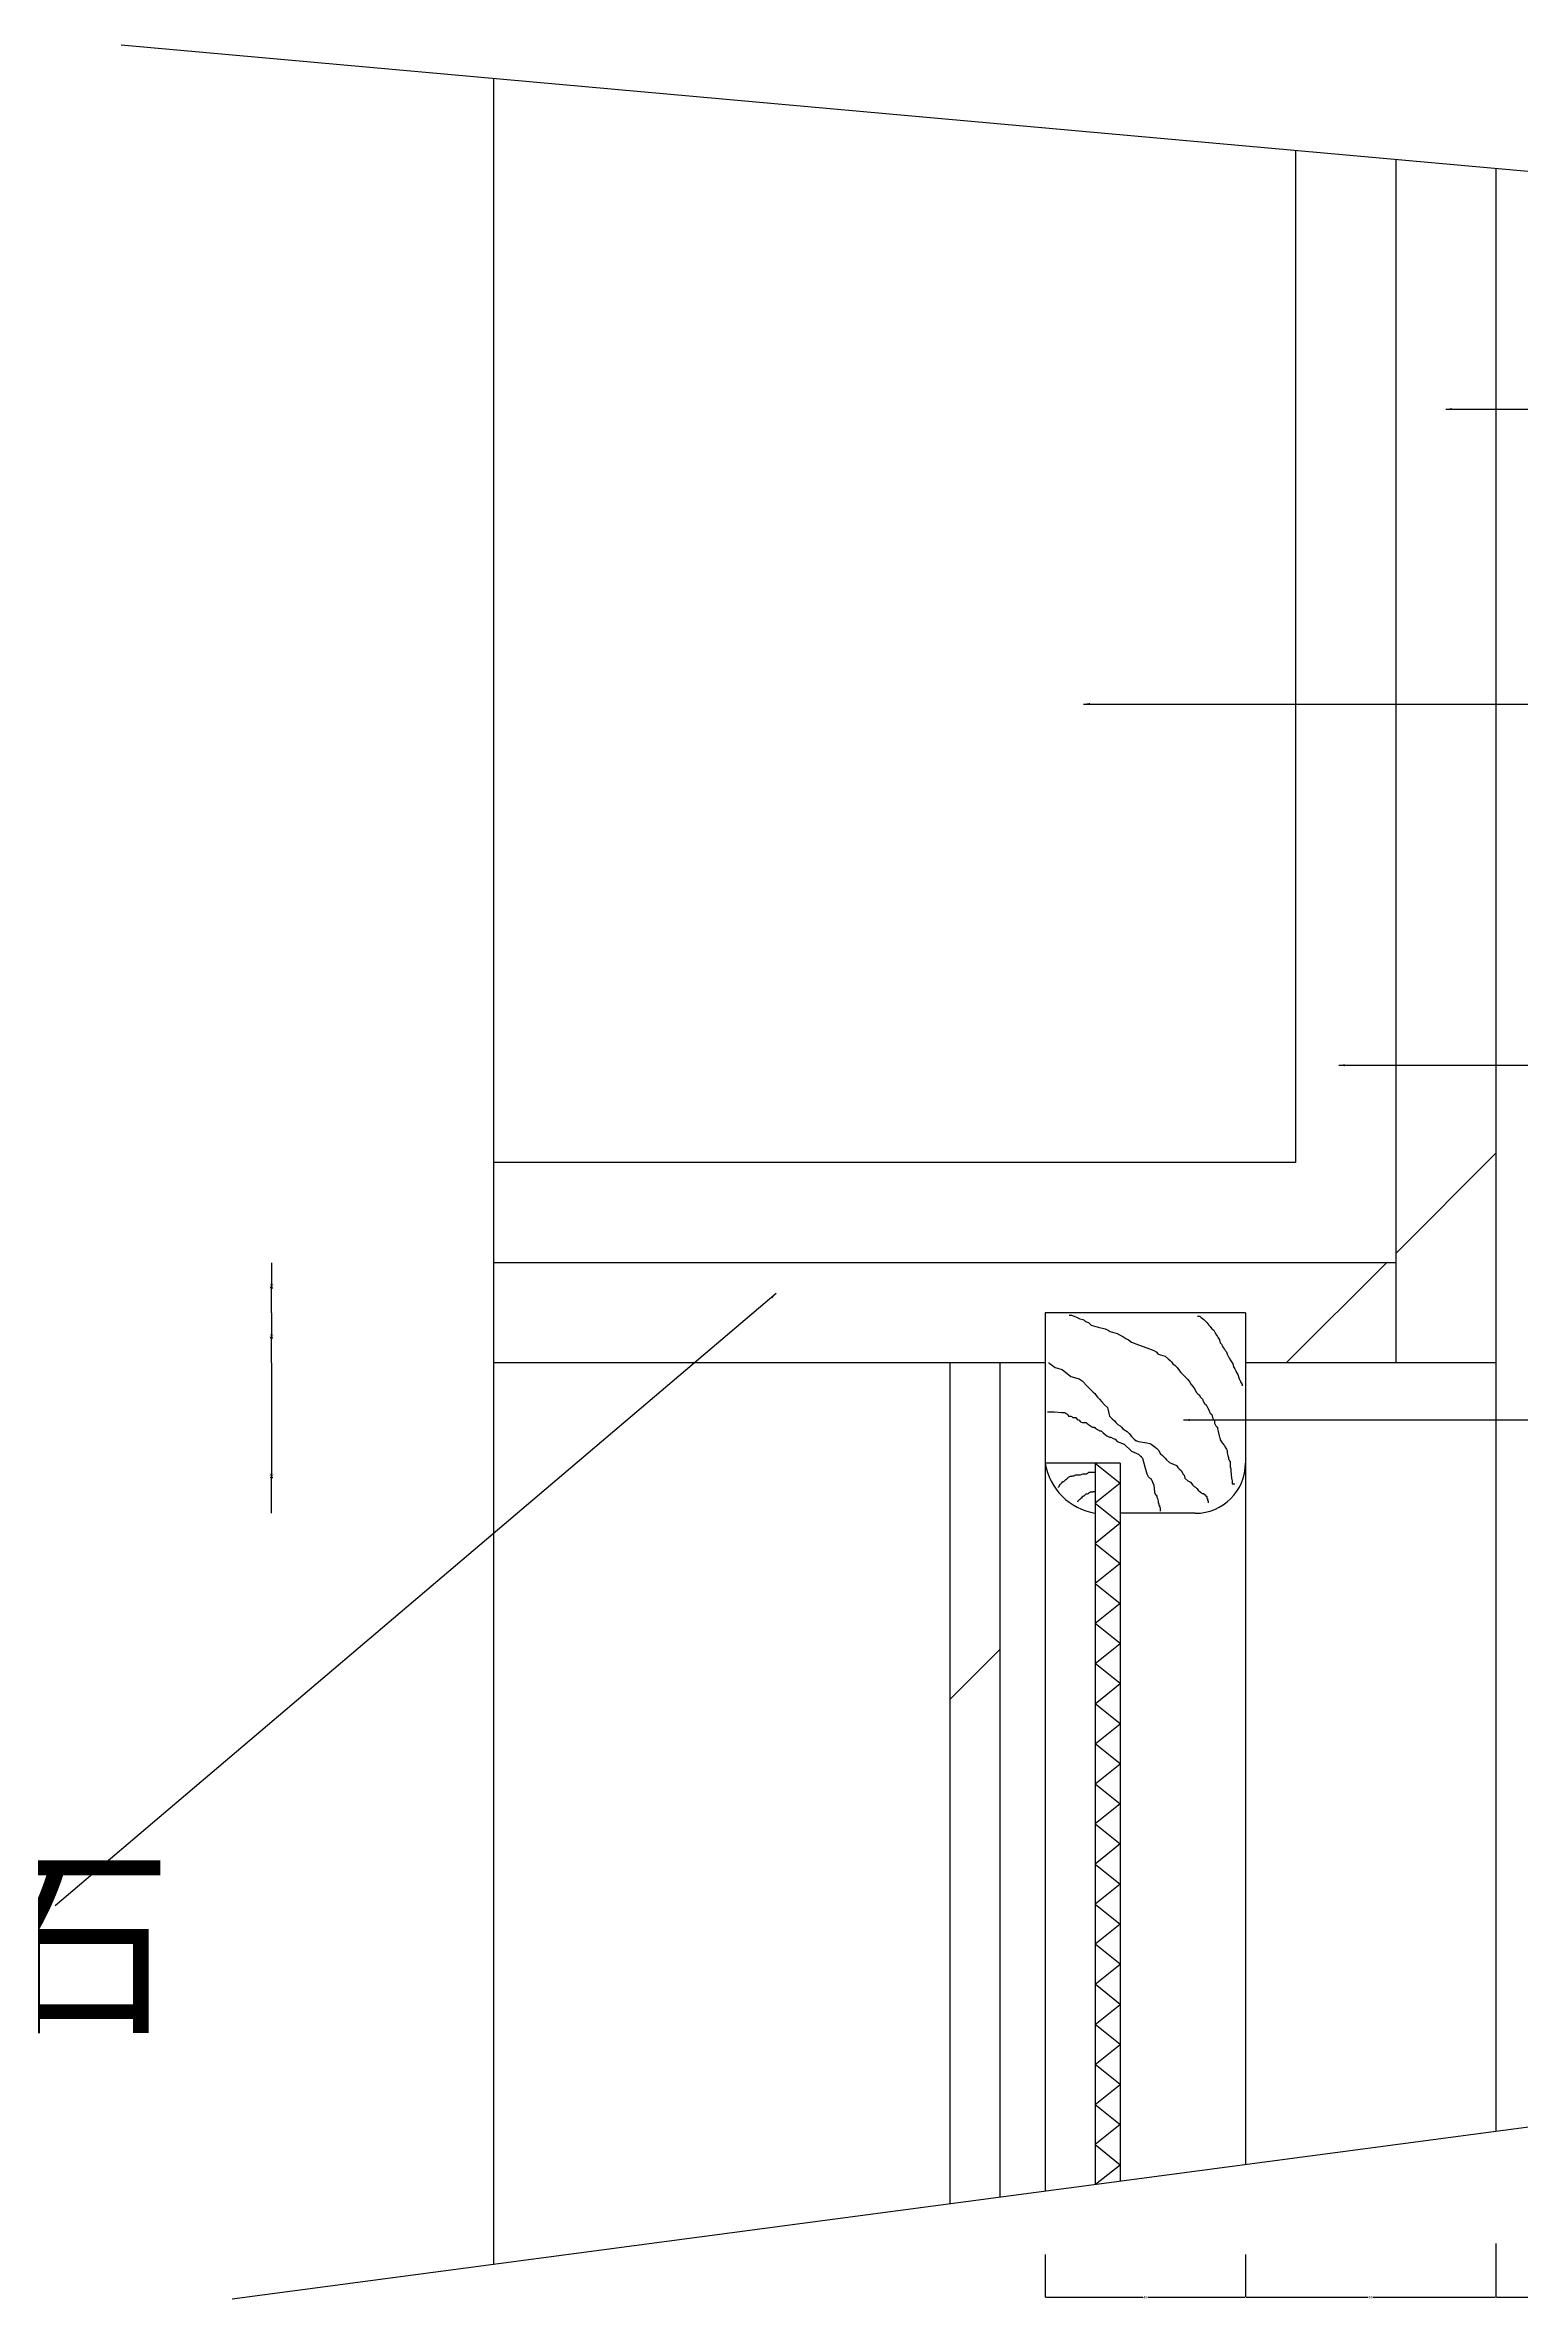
# Model space of a CAD drawing. Header units: metres. Extents: x 53 to 5323, y 88 to 7028.
# Drawn here: x 3515 to 4104, y 3637 to 4537 of the extents above; entities that cross this region are included whole.
import ezdxf

# ---------------------------------------------------------------- set-up
doc = ezdxf.new("R2010")
doc.units = ezdxf.units.M
for name, color, linetype in [('2', 2, 'Continuous'), ('3', 3, 'Continuous'), ('4', 4, 'Continuous'), ('7', 7, 'Continuous'), ('BH', 3, 'Continuous'), ('DIM', 3, 'Continuous'), ('TEXT', 3, 'Continuous')]:
    doc.layers.add(name, color=color, linetype=linetype)
doc.dimstyles.get("Standard").update_dxf_attribs({"dimtxt": 2.5, "dimasz": 2.5, "dimexe": 1.25, "dimexo": 0.625, "dimtad": 1, "dimcen": 2.5, "dimazin": 3, "dimtfac": 1, "dimtmove": 0, "dimatfit": 3})

# ---------------------------------------------------------------- blocks, each defined once
blk = doc.blocks.new('BH2')
at = {"layer": 'BH'}
blk.add_lwpolyline([(0, 32), (5, 28), (0, 24), (5, 20), (0, 16), (5, 12), (0, 8), (5, 4), (0, 0)], dxfattribs=at)
blk = doc.blocks.new('*D67')
for p, q in [((3994.48, 3654.92), (3994.48, 3637.88)), ((4094.48, 3659.34), (4094.48, 3637.88)), ((3994.73, 3637.88), (4043.48, 3637.88)), ((4045.48, 3637.88), (4094.23, 3637.88))]:
    blk.add_line(p, q)
at = {"layer": 'Defpoints'}
for p in [(3994.48, 3654.92), (4094.48, 3659.34), (3994.48, 3637.88)]:
    blk.add_point(p, dxfattribs=at)
at = {"layer": 'DIM', "insert": (4044.48, 3637.88), "char_height": 1, "attachment_point": 5}
blk.add_mtext('50', dxfattribs=at)
blk = doc.blocks.new('*D68')
for p, q in [((3914.48, 3654.92), (3914.48, 3637.88)), ((3994.48, 3654.92), (3994.48, 3637.88)), ((3914.73, 3637.88), (3953.48, 3637.88)), ((3955.48, 3637.88), (3994.23, 3637.88))]:
    blk.add_line(p, q)
at = {"layer": 'Defpoints'}
for p in [(3914.48, 3654.92), (3994.48, 3654.92), (3914.48, 3637.88)]:
    blk.add_point(p, dxfattribs=at)
at = {"layer": 'DIM', "insert": (3954.48, 3637.88), "char_height": 1, "attachment_point": 5}
blk.add_mtext('40', dxfattribs=at)
blk = doc.blocks.new('*D69')
for p, q in [((3605.64, 4030.8), (3605.64, 4020.8)), ((3605.39, 4020.8), (3605.14, 4020.8)), ((3605.64, 4010.8), (3605.64, 4020.8)), ((3605.64, 4020.8), (3605.64, 4020.8)), ((3605.89, 4020.8), (3606.14, 4020.8))]:
    blk.add_line(p, q)
at = {"layer": 'Defpoints'}
for p in [(3605.64, 4030.8), (3605.64, 4020.8), (3605.64, 4010.8)]:
    blk.add_point(p, dxfattribs=at)
at = {"layer": 'DIM', "insert": (3605.64, 4021.925), "char_height": 1, "attachment_point": 5}
blk.add_mtext('10', dxfattribs=at)
blk = doc.blocks.new('*D70')
for p, q in [((3605.64, 4010.8), (3605.64, 3965.06)), ((3605.39, 3965.06), (3605.14, 3965.06)), ((3605.64, 3950.8), (3605.64, 3965.06)), ((3605.64, 3965.06), (3605.64, 3965.06)), ((3605.89, 3965.06), (3606.14, 3965.06))]:
    blk.add_line(p, q)
at = {"layer": 'Defpoints'}
for p in [(3605.64, 4010.8), (3605.64, 3965.06), (3605.64, 3950.8)]:
    blk.add_point(p, dxfattribs=at)
at = {"layer": 'DIM', "insert": (3605.64, 3966.185), "char_height": 1, "attachment_point": 5}
blk.add_mtext('30', dxfattribs=at)
blk = doc.blocks.new('*D71')
for p, q in [((3605.64, 4050.8), (3605.64, 4040.8)), ((3605.39, 4040.8), (3605.14, 4040.8)), ((3605.64, 4030.8), (3605.64, 4040.8)), ((3605.64, 4040.8), (3605.64, 4040.8)), ((3605.89, 4040.8), (3606.14, 4040.8))]:
    blk.add_line(p, q)
at = {"layer": 'Defpoints'}
for p in [(3605.64, 4050.8), (3605.64, 4040.8), (3605.64, 4030.8)]:
    blk.add_point(p, dxfattribs=at)
at = {"layer": 'DIM', "insert": (3605.64, 4041.925), "char_height": 1, "attachment_point": 5}
blk.add_mtext('10', dxfattribs=at)
blk = doc.blocks.new('*D73')
for p, q in [((4094.48, 3659.34), (4094.48, 3637.88)), ((4224.48, 3659.34), (4224.48, 3637.88)), ((4094.73, 3637.88), (4158.48, 3637.88)), ((4160.48, 3637.88), (4224.23, 3637.88))]:
    blk.add_line(p, q)
at = {"layer": 'Defpoints'}
for p in [(4094.48, 3659.34), (4224.48, 3659.34), (4094.48, 3637.88)]:
    blk.add_point(p, dxfattribs=at)
at = {"layer": 'DIM', "insert": (4159.48, 3637.88), "char_height": 1, "attachment_point": 5}
blk.add_mtext('65', dxfattribs=at)

msp = doc.modelspace()

# ---------------------------------------------------------------- hatches: boundary and pattern name
at = {"layer": 'BH'}
h = msp.add_hatch(dxfattribs=at)
h.set_pattern_fill('AR-CONC', scale=40)
h.paths.add_polyline_path([(3694.48, 4523.43), (3694.48, 4090.8), (4014.48, 4090.8), (4014.48, 4494.69)])
h = msp.add_hatch(dxfattribs=at)
h.set_pattern_fill('ANSI31', scale=1000)
h.paths.add_polyline_path([(3694.48, 4523.43), (3694.48, 4090.8), (4014.48, 4090.8), (4014.48, 4494.69)])
h = msp.add_hatch(dxfattribs=at)
h.set_pattern_fill('AR-CONC', scale=10)
h.paths.add_polyline_path([(4054.48, 4491.09), (4014.48, 4494.69), (4014.48, 4090.8), (3694.48, 4090.8), (3694.48, 4050.8), (4054.48, 4050.8)])
h = msp.add_hatch(dxfattribs=at)
h.set_pattern_fill('ANSI33', scale=200)
h.paths.add_polyline_path([(4054.48, 4010.8), (4094.48, 4010.8), (4094.48, 4030.8), (4094.48, 4487.5), (4054.48, 4491.09)])
h.paths.add_polyline_path([(3694.48, 4050.8), (3694.48, 4010.8), (3914.48, 4010.8), (3914.48, 4030.8), (3994.48, 4030.8), (3994.48, 4010.8), (4054.48, 4010.8), (4054.48, 4050.8)])
h = msp.add_hatch(dxfattribs=at)
h.set_pattern_fill('ANSI32', scale=50)
h.paths.add_polyline_path([(3876.48, 3675.25), (3896.48, 3677.9), (3896.48, 4010.8), (3876.48, 4010.8)])

# ---------------------------------------------------------------- linework, layer by layer
at = {"layer": '2'}
msp.add_lwpolyline([(4014.48, 4494.69), (4014.48, 4090.8), (3694.48, 4090.8)], dxfattribs=at)
at = {"layer": '4'}
for p, q in [((4054.48, 4491.09), (4054.48, 4010.8)), ((4094.48, 4487.5), (4094.48, 4010.8)), ((4054.48, 4050.8), (3694.48, 4050.8)), ((3994.48, 4030.8), (3914.48, 4030.8)), ((3914.48, 4030.8), (3914.48, 3970.8)), ((3994.48, 4030.8), (3994.48, 3970.8)), ((4094.48, 4030.8), (4094.48, 3704.15)), ((3914.48, 4010.8), (3694.48, 4010.8)), ((3876.48, 4010.8), (3876.48, 3675.25)), ((3896.48, 4010.8), (3896.48, 3677.9)), ((4094.48, 4010.8), (3994.48, 4010.8)), ((3914.48, 3970.8), (3914.48, 3680.29)), ((3934.48, 3970.8), (3914.48, 3970.8)), ((3944.48, 3970.8), (3934.48, 3970.8)), ((3994.48, 3970.8), (3994.48, 3690.89)), ((3974.48, 3950.8), (3944.48, 3950.8))]:
    msp.add_line(p, q, dxfattribs=at)
for centre, radius, start, end in [((3938.62, 3974.94), 24.49, 189.73, 260.27), ((3974.48, 3970.8), 20, 270, 360)]:
    msp.add_arc(centre, radius, start, end, dxfattribs=at)
at = {"layer": '7'}
for p, q in [((3934.48, 3970.8), (3934.48, 3682.94)), ((3944.48, 3970.8), (3944.48, 3684.27))]:
    msp.add_line(p, q, dxfattribs=at)
at = {"layer": 'BH'}
for p, q in [((3924.18, 4029.81), (3925.02, 4029.81)), ((3925.02, 4029.81), (3926.15, 4029.53)), ((3926.15, 4029.53), (3927.27, 4028.97)), ((3927.27, 4028.97), (3928.4, 4028.4)), ((3928.4, 4028.4), (3929.53, 4028.12)), ((3929.53, 4028.12), (3930.09, 4027.84)), ((3930.09, 4027.84), (3930.65, 4027.28)), ((3930.65, 4027.28), (3931.78, 4027)), ((3931.78, 4027), (3932.9, 4025.87)), ((3932.9, 4025.87), (3935.72, 4025.03)), ((3935.72, 4025.03), (3938.53, 4024.47)), ((3938.53, 4024.47), (3939.66, 4023.91)), ((3939.66, 4023.91), (3940.5, 4023.34)), ((3940.5, 4023.34), (3943.31, 4022.5)), ((3943.31, 4022.5), (3944.44, 4021.94)), ((3944.44, 4021.94), (3945.57, 4021.37)), ((3945.57, 4021.37), (3946.69, 4020.53)), ((3975.4, 4029.53), (3976.24, 4029.53)), ((3976.24, 4029.53), (3976.8, 4028.97)), ((3976.8, 4028.97), (3977.93, 4028.12)), ((3977.93, 4028.12), (3979.06, 4027)), ((3979.06, 4027), (3979.9, 4025.87)), ((3979.9, 4025.87), (3980.46, 4025.31)), ((3980.46, 4025.31), (3981.03, 4024.47)), ((3981.03, 4024.47), (3981.87, 4023.91)), ((3981.87, 4023.91), (3982.43, 4022.78)), ((3982.43, 4022.78), (3983, 4021.94)), ((3983, 4021.94), (3983.28, 4021.37)), ((3983.28, 4021.37), (3983.56, 4020.81)), ((3946.69, 4020.53), (3947.82, 4019.97)), ((3947.82, 4019.97), (3948.94, 4019.13)), ((3948.94, 4019.13), (3951.76, 4018)), ((3951.76, 4018), (3955.13, 4016.88)), ((3955.13, 4016.88), (3957.95, 4015.75)), ((3957.95, 4015.75), (3958.79, 4015.19)), ((3958.79, 4015.19), (3959.64, 4014.35)), ((3959.64, 4014.35), (3962.45, 4013.5)), ((3962.45, 4013.5), (3963.58, 4012.38)), ((3963.58, 4012.38), (3964.42, 4011.82)), ((3983.56, 4020.81), (3984.12, 4019.97)), ((3984.12, 4019.97), (3984.4, 4018.84)), ((3984.4, 4018.84), (3984.97, 4018.28)), ((3984.97, 4018.28), (3985.25, 4017.72)), ((3985.25, 4017.72), (3985.53, 4017.16)), ((3985.53, 4017.16), (3986.09, 4016.31)), ((3986.09, 4016.31), (3986.37, 4015.75)), ((3986.37, 4015.75), (3986.94, 4015.19)), ((3986.94, 4015.19), (3987.22, 4014.35)), ((3987.22, 4014.35), (3987.5, 4013.78)), ((3987.5, 4013.78), (3987.78, 4013.22)), ((3987.78, 4013.22), (3988.06, 4012.94)), ((3988.06, 4012.94), (3988.34, 4012.1)), ((3916.02, 4010.97), (3916.02, 4010.69)), ((3916.02, 4010.69), (3916.58, 4010.41)), ((3916.58, 4010.41), (3917.42, 4009.85)), ((3917.42, 4009.85), (3918.55, 4009)), ((3918.55, 4009), (3921.36, 4008.16)), ((3921.36, 4008.16), (3924.74, 4005.35)), ((3924.74, 4005.35), (3928.12, 4004.51)), ((3928.12, 4004.51), (3929.24, 4003.66)), ((3929.24, 4003.66), (3929.81, 4003.1)), ((3964.42, 4011.82), (3964.98, 4011.25)), ((3964.98, 4011.25), (3965.55, 4010.41)), ((3965.55, 4010.41), (3966.39, 4009.85)), ((3966.39, 4009.85), (3966.95, 4009.29)), ((3966.95, 4009.29), (3967.24, 4009)), ((3967.24, 4009), (3967.8, 4008.16)), ((3967.8, 4008.16), (3968.64, 4007.04)), ((3968.64, 4007.04), (3971.46, 4004.23)), ((3971.46, 4004.23), (3972.3, 4003.1)), ((3988.34, 4012.1), (3988.91, 4011.25)), ((3988.91, 4011.25), (3989.47, 4010.41)), ((3989.47, 4010.41), (3989.75, 4009.29)), ((3989.75, 4009.29), (3990.31, 4008.44)), ((3990.31, 4008.44), (3990.59, 4007.6)), ((3990.59, 4007.6), (3990.88, 4007.04)), ((3990.88, 4007.04), (3991.44, 4006.19)), ((3991.44, 4006.19), (3992, 4004.51)), ((3992, 4004.51), (3992.28, 4003.94)), ((3992.28, 4003.94), (3992.56, 4003.66)), ((3992.56, 4003.66), (3992.56, 4003.1)), ((3929.81, 4003.1), (3930.93, 4001.98)), ((3930.93, 4001.98), (3933.18, 3999.73)), ((3933.18, 3999.73), (3933.75, 3999.16)), ((3933.75, 3999.16), (3934.31, 3998.6)), ((3934.31, 3998.6), (3934.87, 3997.76)), ((3934.87, 3997.76), (3935.43, 3997.2)), ((3935.43, 3997.2), (3936.28, 3996.35)), ((3936.28, 3996.35), (3937.12, 3995.23)), ((3937.12, 3995.23), (3938.25, 3994.1)), ((3972.3, 4003.1), (3972.86, 4002.26)), ((3972.86, 4002.26), (3973.43, 4001.41)), ((3973.43, 4001.41), (3974.27, 4000.29)), ((3974.27, 4000.29), (3974.83, 3999.16)), ((3974.83, 3999.16), (3975.4, 3998.6)), ((3975.4, 3998.6), (3975.96, 3998.04)), ((3975.96, 3998.04), (3976.52, 3997.2)), ((3976.52, 3997.2), (3977.37, 3996.35)), ((3977.37, 3996.35), (3977.65, 3995.51)), ((3977.65, 3995.51), (3978.21, 3994.67)), ((3978.21, 3994.67), (3978.77, 3994.1)), ((3992.56, 4003.1), (3992.85, 4002.82)), ((3992.85, 4002.82), (3993.13, 4002.26)), ((3993.13, 4002.26), (3993.13, 4001.69)), ((3915.45, 3991.29), (3918.27, 3991.29)), ((3918.27, 3991.29), (3921.08, 3991.01)), ((3921.08, 3991.01), (3922.21, 3991.01)), ((3922.21, 3991.01), (3922.77, 3990.73)), ((3922.77, 3990.73), (3923.62, 3990.17)), ((3923.62, 3990.17), (3923.9, 3989.61)), ((3923.9, 3989.61), (3924.74, 3989.61)), ((3924.74, 3989.61), (3925.3, 3989.32)), ((3925.3, 3989.32), (3925.59, 3989.04)), ((3925.59, 3989.04), (3926.71, 3989.04)), ((3926.71, 3989.04), (3927.27, 3988.2)), ((3927.27, 3988.2), (3928.12, 3987.92)), ((3928.12, 3987.92), (3928.68, 3987.36)), ((3928.68, 3987.36), (3929.24, 3987.08)), ((3929.24, 3987.08), (3930.93, 3987.08)), ((3930.93, 3987.08), (3931.21, 3986.79)), ((3931.21, 3986.79), (3931.78, 3986.23)), ((3931.78, 3986.23), (3932.62, 3985.67)), ((3932.62, 3985.67), (3933.47, 3985.11)), ((3938.25, 3994.1), (3939.37, 3992.98)), ((3939.37, 3992.98), (3940.22, 3989.61)), ((3940.22, 3989.61), (3941.34, 3988.48)), ((3941.34, 3988.48), (3942.19, 3987.64)), ((3942.19, 3987.64), (3942.75, 3987.08)), ((3942.75, 3987.08), (3943.03, 3986.79)), ((3943.03, 3986.79), (3943.6, 3986.23)), ((3943.6, 3986.23), (3944.44, 3985.67)), ((3944.44, 3985.67), (3945, 3985.11)), ((3978.77, 3994.1), (3979.34, 3992.98)), ((3979.34, 3992.98), (3979.9, 3992.14)), ((3979.9, 3992.14), (3980.18, 3991.29)), ((3980.18, 3991.29), (3980.46, 3990.73)), ((3980.46, 3990.73), (3981.03, 3990.17)), ((3981.03, 3990.17), (3981.31, 3989.04)), ((3981.31, 3989.04), (3981.59, 3988.48)), ((3981.59, 3988.48), (3981.87, 3987.92)), ((3981.87, 3987.92), (3982.15, 3987.64)), ((3982.15, 3987.64), (3982.15, 3986.79)), ((3982.15, 3986.79), (3982.43, 3986.23)), ((3982.43, 3986.23), (3982.71, 3985.67)), ((3982.71, 3985.67), (3983, 3985.39)), ((3983, 3985.39), (3983.28, 3985.11)), ((3933.47, 3985.11), (3934.31, 3985.11)), ((3934.31, 3985.11), (3934.31, 3984.83)), ((3934.31, 3984.83), (3934.59, 3984.83)), ((3934.59, 3984.83), (3935.43, 3984.26)), ((3935.43, 3984.26), (3936, 3983.98)), ((3936, 3983.98), (3936.28, 3983.7)), ((3936.28, 3983.7), (3936.84, 3983.7)), ((3936.84, 3983.7), (3937.12, 3983.42)), ((3937.12, 3983.42), (3937.69, 3982.86)), ((3937.69, 3982.86), (3938.53, 3982.3)), ((3938.53, 3982.3), (3939.09, 3981.73)), ((3939.09, 3981.73), (3939.66, 3981.45)), ((3939.66, 3981.45), (3940.22, 3981.17)), ((3940.22, 3981.17), (3940.78, 3981.17)), ((3940.78, 3981.17), (3941.63, 3980.61)), ((3941.63, 3980.61), (3942.47, 3980.33)), ((3942.47, 3980.33), (3943.31, 3979.48)), ((3943.31, 3979.48), (3946.13, 3978.36)), ((3945, 3985.11), (3945.57, 3984.54)), ((3945.57, 3984.54), (3947.25, 3983.42)), ((3946.13, 3978.36), (3948.94, 3975.55)), ((3947.25, 3983.42), (3948.1, 3982.58)), ((3948.1, 3982.58), (3948.94, 3981.45)), ((3948.94, 3981.45), (3950.07, 3980.33)), ((3950.07, 3980.33), (3950.91, 3979.77)), ((3950.91, 3979.77), (3951.19, 3979.77)), ((3951.19, 3979.77), (3951.76, 3979.48)), ((3951.76, 3979.48), (3955.13, 3978.92)), ((3955.13, 3978.92), (3956.26, 3978.64)), ((3956.26, 3978.64), (3956.82, 3978.36)), ((3956.82, 3978.36), (3958.51, 3977.24)), ((3958.51, 3977.24), (3959.07, 3976.67)), ((3959.07, 3976.67), (3959.92, 3975.83)), ((3983.28, 3985.11), (3983.28, 3984.54)), ((3983.28, 3984.54), (3983.56, 3983.42)), ((3983.56, 3983.42), (3983.84, 3982.3)), ((3983.84, 3982.3), (3984.12, 3981.17)), ((3984.12, 3981.17), (3984.4, 3980.61)), ((3984.4, 3980.61), (3984.4, 3980.05)), ((3984.4, 3980.05), (3984.68, 3979.77)), ((3984.68, 3979.77), (3985.25, 3978.92)), ((3985.25, 3978.92), (3985.53, 3978.64)), ((3985.53, 3978.64), (3985.81, 3978.08)), ((3985.81, 3978.08), (3986.09, 3977.8)), ((3986.09, 3977.8), (3986.37, 3977.24)), ((3986.37, 3977.24), (3986.94, 3976.39)), ((3986.94, 3976.39), (3987.22, 3975.83)), ((3948.94, 3975.55), (3951.76, 3974.42)), ((3951.76, 3974.42), (3952.6, 3973.58)), ((3952.6, 3973.58), (3952.88, 3973.58)), ((3952.88, 3973.58), (3952.88, 3973.3)), ((3952.88, 3973.3), (3953.45, 3972.74)), ((3953.45, 3972.74), (3954.29, 3969.36)), ((3954.29, 3969.36), (3955.13, 3966.55)), ((3959.92, 3975.83), (3960.48, 3974.7)), ((3960.48, 3974.7), (3961.33, 3973.86)), ((3961.33, 3973.86), (3962.45, 3972.74)), ((3962.45, 3972.74), (3963.01, 3972.17)), ((3963.01, 3972.17), (3964.14, 3971.05)), ((3964.14, 3971.05), (3966.95, 3969.93)), ((3966.95, 3969.93), (3967.52, 3969.08)), ((3967.52, 3969.08), (3968.08, 3968.52)), ((3968.08, 3968.52), (3968.92, 3967.68)), ((3968.92, 3967.68), (3969.49, 3966.55)), ((3987.22, 3975.83), (3987.22, 3974.99)), ((3987.22, 3974.99), (3987.5, 3973.86)), ((3987.5, 3973.86), (3987.78, 3973.02)), ((3987.78, 3973.02), (3987.78, 3972.46)), ((3987.78, 3972.46), (3988.06, 3972.17)), ((3988.06, 3972.17), (3988.06, 3971.89)), ((3988.06, 3971.89), (3988.34, 3971.61)), ((3988.34, 3971.61), (3988.34, 3969.36)), ((3988.34, 3969.36), (3988.62, 3968.52)), ((3988.62, 3968.52), (3988.62, 3967.68)), ((3988.62, 3967.68), (3988.91, 3964.86)), ((3919.89, 3961.28), (3920.08, 3961.48)), ((3919.89, 3961.09), (3919.89, 3961.28)), ((3920.08, 3961.48), (3920.28, 3961.87)), ((3920.28, 3961.87), (3920.47, 3962.26)), ((3920.47, 3962.26), (3921.26, 3963.04)), ((3921.26, 3963.04), (3921.65, 3963.43)), ((3921.65, 3963.43), (3922.04, 3963.43)), ((3922.04, 3963.43), (3922.43, 3963.83)), ((3922.43, 3963.83), (3922.82, 3964.22)), ((3922.82, 3964.22), (3923.22, 3964.61)), ((3923.22, 3964.61), (3923.8, 3965.19)), ((3923.8, 3965.19), (3924.59, 3965.59)), ((3924.59, 3965.59), (3925.17, 3965.59)), ((3925.17, 3965.59), (3925.37, 3965.78)), ((3925.37, 3965.78), (3925.96, 3965.78)), ((3925.96, 3965.78), (3926.35, 3965.98)), ((3926.35, 3965.98), (3926.74, 3966.17)), ((3926.74, 3966.17), (3928.7, 3966.17)), ((3928.7, 3966.17), (3929.29, 3966.37)), ((3929.29, 3966.37), (3929.68, 3966.56)), ((3929.68, 3966.56), (3931.05, 3966.56)), ((3930.46, 3958.15), (3930.66, 3958.35)), ((3930.66, 3958.35), (3930.85, 3958.54)), ((3930.85, 3958.54), (3931.44, 3958.54)), ((3931.05, 3966.56), (3931.44, 3966.76)), ((3931.44, 3966.76), (3931.64, 3966.96)), ((3931.44, 3958.54), (3931.64, 3958.74)), ((3931.64, 3966.96), (3932.03, 3967.15)), ((3931.64, 3958.74), (3931.83, 3958.74)), ((3931.83, 3958.74), (3932.03, 3958.93)), ((3932.03, 3967.15), (3934.18, 3967.15)), ((3932.03, 3958.93), (3932.22, 3959.13)), ((3932.22, 3959.13), (3932.42, 3959.13)), ((3932.42, 3959.13), (3932.62, 3959.33)), ((3932.62, 3959.33), (3933.6, 3959.33)), ((3933.6, 3959.52), (3934.38, 3959.52)), ((3933.6, 3959.33), (3933.6, 3959.52)), ((3934.38, 3959.52), (3934.57, 3959.72)), ((3955.13, 3966.55), (3955.7, 3965.43)), ((3955.7, 3965.43), (3956.26, 3964.86)), ((3956.26, 3964.86), (3956.82, 3964.58)), ((3956.82, 3964.58), (3956.82, 3964.3)), ((3956.82, 3964.3), (3957.1, 3964.02)), ((3957.1, 3964.02), (3957.39, 3963.18)), ((3957.39, 3963.18), (3957.95, 3962.05)), ((3957.95, 3962.05), (3958.23, 3959.24)), ((3958.23, 3959.24), (3958.51, 3958.4)), ((3958.51, 3958.4), (3958.79, 3957.84)), ((3969.49, 3966.55), (3970.05, 3965.99)), ((3970.05, 3965.99), (3970.33, 3964.86)), ((3970.33, 3964.86), (3971.46, 3963.74)), ((3971.46, 3963.74), (3972.58, 3963.18)), ((3972.58, 3963.18), (3973.43, 3962.05)), ((3973.43, 3962.05), (3973.99, 3961.49)), ((3973.99, 3961.49), (3974.55, 3961.21)), ((3974.55, 3961.21), (3974.83, 3960.93)), ((3974.83, 3960.93), (3975.12, 3960.65)), ((3975.12, 3960.65), (3975.68, 3960.09)), ((3975.68, 3960.09), (3976.52, 3959.24)), ((3976.52, 3959.24), (3977.37, 3958.68)), ((3977.37, 3958.68), (3977.93, 3958.68)), ((3977.93, 3958.68), (3977.93, 3958.4)), ((3977.93, 3958.4), (3978.21, 3958.4)), ((3978.21, 3958.4), (3978.21, 3958.12)), ((3988.91, 3964.86), (3989.19, 3963.74)), ((3989.19, 3963.74), (3989.19, 3962.62)), ((3989.19, 3962.62), (3990.31, 3962.62)), ((3927.52, 3955.61), (3927.72, 3955.61)), ((3927.52, 3955.41), (3927.52, 3955.61)), ((3927.72, 3955.8), (3927.92, 3956)), ((3927.72, 3955.61), (3927.72, 3955.8)), ((3927.92, 3956), (3928.11, 3956.2)), ((3928.11, 3956.2), (3928.31, 3956.39)), ((3928.31, 3956.39), (3928.5, 3956.39)), ((3928.5, 3956.59), (3928.7, 3956.59)), ((3928.5, 3956.39), (3928.5, 3956.59)), ((3928.7, 3956.59), (3928.9, 3956.78)), ((3928.9, 3956.98), (3929.29, 3956.98)), ((3928.9, 3956.78), (3928.9, 3956.98)), ((3929.29, 3957.17), (3929.48, 3957.37)), ((3929.29, 3956.98), (3929.29, 3957.17)), ((3929.48, 3957.57), (3929.68, 3957.57)), ((3929.48, 3957.37), (3929.48, 3957.57)), ((3929.68, 3957.57), (3929.87, 3957.76)), ((3929.87, 3957.76), (3930.07, 3957.76)), ((3930.07, 3957.76), (3930.27, 3957.96)), ((3930.27, 3957.96), (3930.46, 3958.15)), ((3958.79, 3957.84), (3959.07, 3957.84)), ((3959.07, 3957.84), (3959.07, 3957.27)), ((3959.07, 3957.27), (3959.36, 3956.71)), ((3959.36, 3956.71), (3959.64, 3955.59)), ((3959.64, 3955.59), (3959.64, 3955.02)), ((3959.64, 3955.02), (3959.92, 3954.74)), ((3959.92, 3954.74), (3959.92, 3953.9)), ((3959.92, 3953.9), (3960.2, 3953.9)), ((3960.2, 3953.9), (3960.2, 3953.62)), ((3960.2, 3953.62), (3960.48, 3952.78)), ((3960.48, 3952.78), (3960.48, 3951.65)), ((3978.21, 3958.12), (3978.49, 3958.12)), ((3978.49, 3958.12), (3978.49, 3957.84)), ((3978.49, 3957.84), (3979.06, 3957.55)), ((3979.06, 3957.55), (3979.06, 3956.71)), ((3979.06, 3956.71), (3979.34, 3956.71)), ((3979.34, 3956.71), (3979.34, 3955.87)), ((3979.34, 3955.87), (3979.62, 3955.87)), ((3979.62, 3955.87), (3979.62, 3955.02))]:
    msp.add_line(p, q, dxfattribs=at)
for points in [[(3934.48, 3714.8), (3944.48, 3706.8), (3934.48, 3698.8), (3944.48, 3690.8)], [(3934.69, 3682.97), (3944.48, 3690.8)]]:
    msp.add_lwpolyline(points, dxfattribs=at)
at = {"layer": 'DIM'}
for p, q in [((4767.05, 4427.08), (3545.61, 4536.81)), ((3694.48, 3651.13), (3694.48, 4523.43)), ((3589.99, 3637.27), (4800.87, 3797.79))]:
    msp.add_line(p, q, dxfattribs=at)

# ---------------------------------------------------------------- block references
at = {"layer": '3', "xscale": 2, "yscale": 2, "zscale": 2}
for p in [(3934.48, 3906.8), (3934.48, 3778.8)]:
    msp.add_blockref('BH2', p, dxfattribs=at)
at = {"layer": '3', "xscale": -2, "yscale": 2, "zscale": 2, "rotation": 180}
for p in [(3934.48, 3906.8), (3934.48, 3778.8)]:
    msp.add_blockref('BH2', p, dxfattribs=at)

# ---------------------------------------------------------------- texts
at = {"layer": 'TEXT'}
msp.add_text('白色大理石', height=60, dxfattribs=at).set_placement((3176.26, 3749.78))

# ---------------------------------------------------------------- dimensions: what is measured, and where the dimension line sits
at = {"layer": 'DIM'}
for base, p1, p2, text, picture, middle in [((3605.64, 4040.8), (3605.64, 4050.8), (3605.64, 4030.8), '10', '*D71', (3605.64, 4041.925)), ((3605.64, 4020.8), (3605.64, 4030.8), (3605.64, 4010.8), '10', '*D69', (3605.64, 4021.925)), ((3605.64, 3965.06), (3605.64, 4010.8), (3605.64, 3950.8), '30', '*D70', (3605.64, 3966.185)), ((3914.48, 3637.88), (3914.48, 3654.92), (3994.48, 3654.92), '40', '*D68', (3954.48, 3637.88)), ((3994.48, 3637.88), (3994.48, 3654.92), (4094.48, 3659.34), '50', '*D67', (4044.48, 3637.88)), ((4094.48, 3637.88), (4094.48, 3659.34), (4224.48, 3659.34), '65', '*D73', (4159.48, 3637.88))]:
    dim = msp.add_linear_dim(base=base, p1=p1, p2=p2, text=text, dimstyle='Standard', dxfattribs=at)
    dim.commit()
    dim.dimension.update_dxf_attribs({"geometry": picture, "text_midpoint": middle})

# ---------------------------------------------------------------- leaders
for points in [[(4074.48, 4391.5), (4783.59, 4391.5)], [(3929.88, 4273.8), (4783.59, 4273.8)], [(4031.75, 4129.63), (4783.59, 4129.63)], [(3807.19, 4038.52), (3519.32, 3794.17)], [(3969.79, 3988.04), (4783.59, 3988.04)]]:
    msp.add_leader(points, dimstyle='Standard', dxfattribs=at)

doc.saveas('drawing.dxf')
